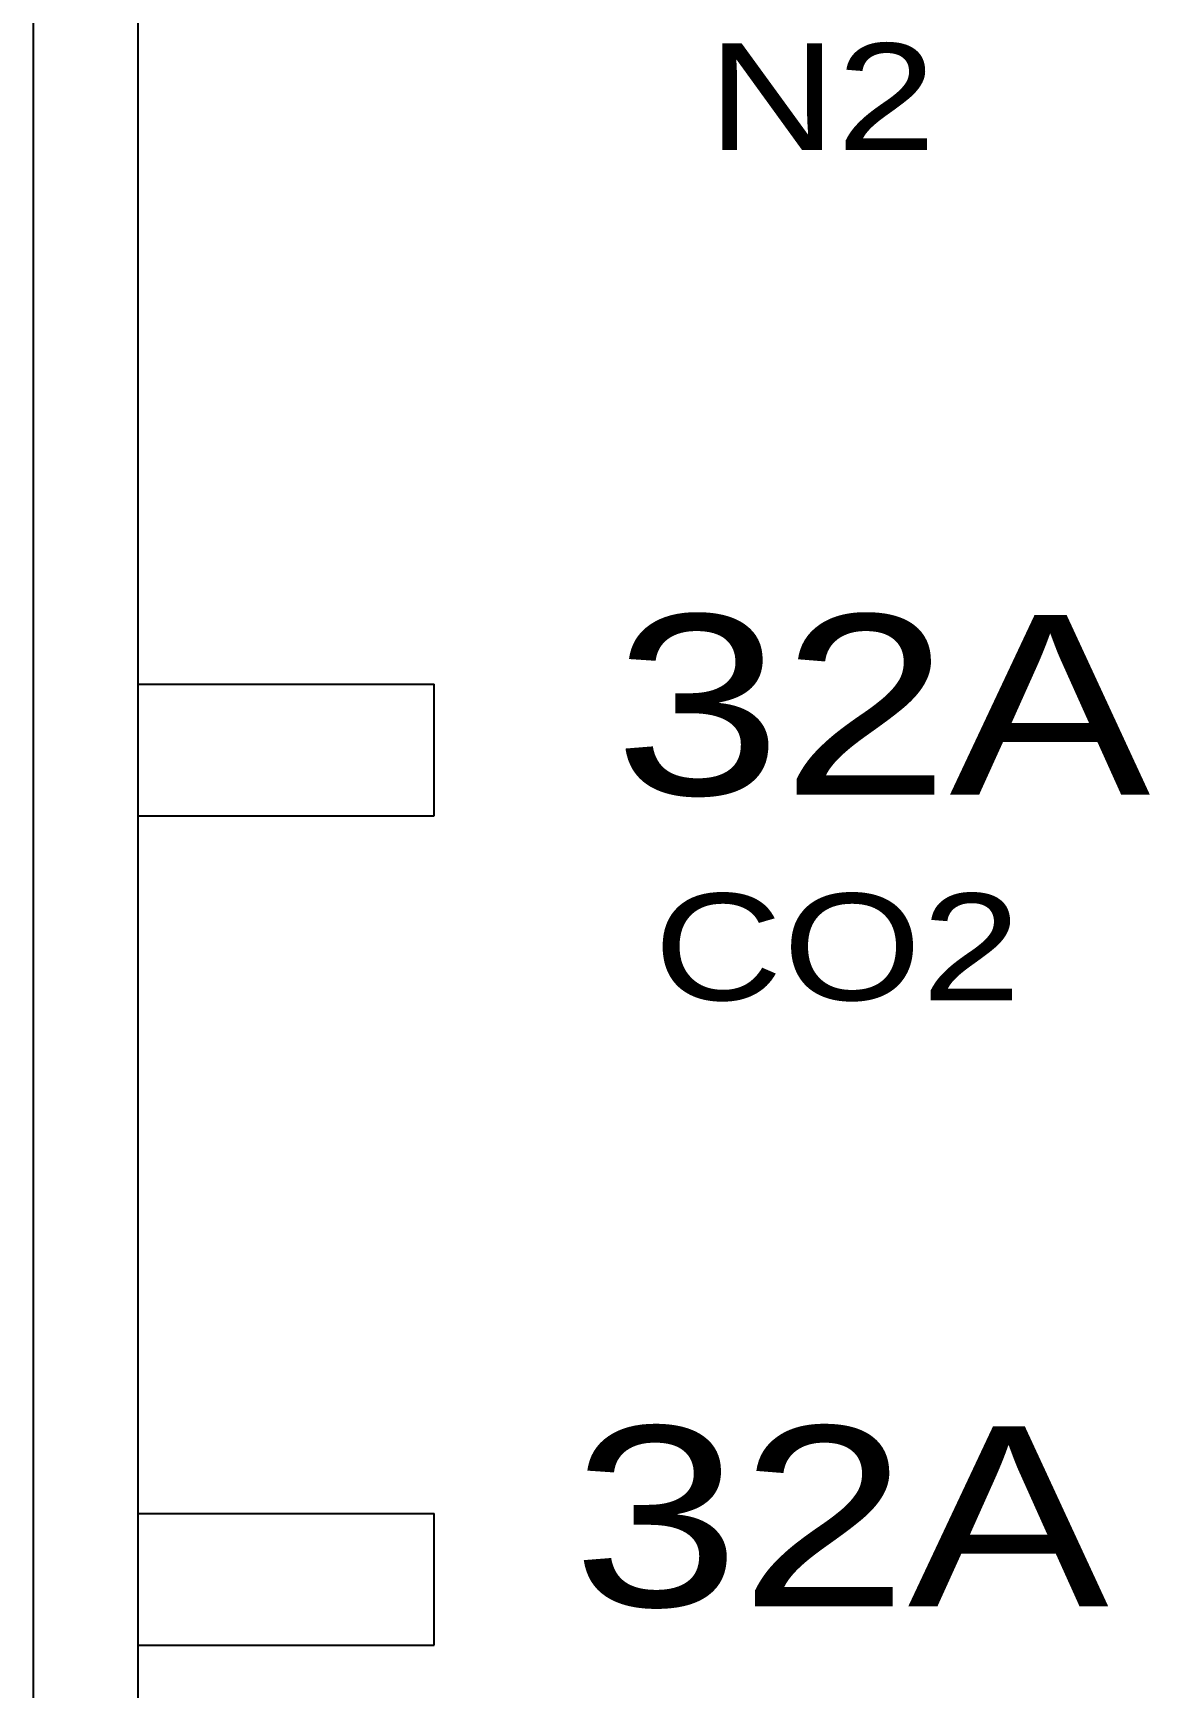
# Model space of a CAD drawing. Header units: millimetres. Extents: x 10903 to 284569, y 2319 to 62017.
# Drawn here: x 239689 to 240160, y 19739 to 20437 of the extents above; entities that cross this region are included whole.
import ezdxf

# ---------------------------------------------------------------- set-up
doc = ezdxf.new("R2010")
doc.units = ezdxf.units.MM
doc.layers.add('cps', color=7, linetype='Continuous')
doc.styles.add('SANSSERIF', font='sas_____.pfb', dxfattribs={"height": 10})

msp = doc.modelspace()

# ---------------------------------------------------------------- linework, layer by layer
at = {"layer": 'cps'}
for p, q in [((239733.08, 21188.2), (239733.08, 18831.5)), ((239688.83, 21143.95), (239688.83, 18875.75)), ((239733.08, 20162.23), (239858.08, 20162.23)), ((239858.08, 20106.68), (239858.08, 20162.23)), ((239733.08, 20106.68), (239858.08, 20106.68)), ((239733.08, 19812.23), (239858.08, 19812.23)), ((239858.08, 19756.68), (239858.08, 19812.23)), ((239733.08, 19756.68), (239858.08, 19756.68))]:
    msp.add_line(p, q, dxfattribs=at)

# ---------------------------------------------------------------- texts
at = {"layer": 'cps', "style": 'SANSSERIF', "width": 1.2}
for s, height, p in [('N2', 45, (239973.57, 20387.67)), ('32A', 75.937, (239934.02, 20115.55)), ('CO2', 45, (239950.74, 20028.85)), ('32A', 75.937, (239916.43, 19773))]:
    msp.add_text(s, height=height, dxfattribs=at).set_placement(p)

doc.saveas('drawing.dxf')
